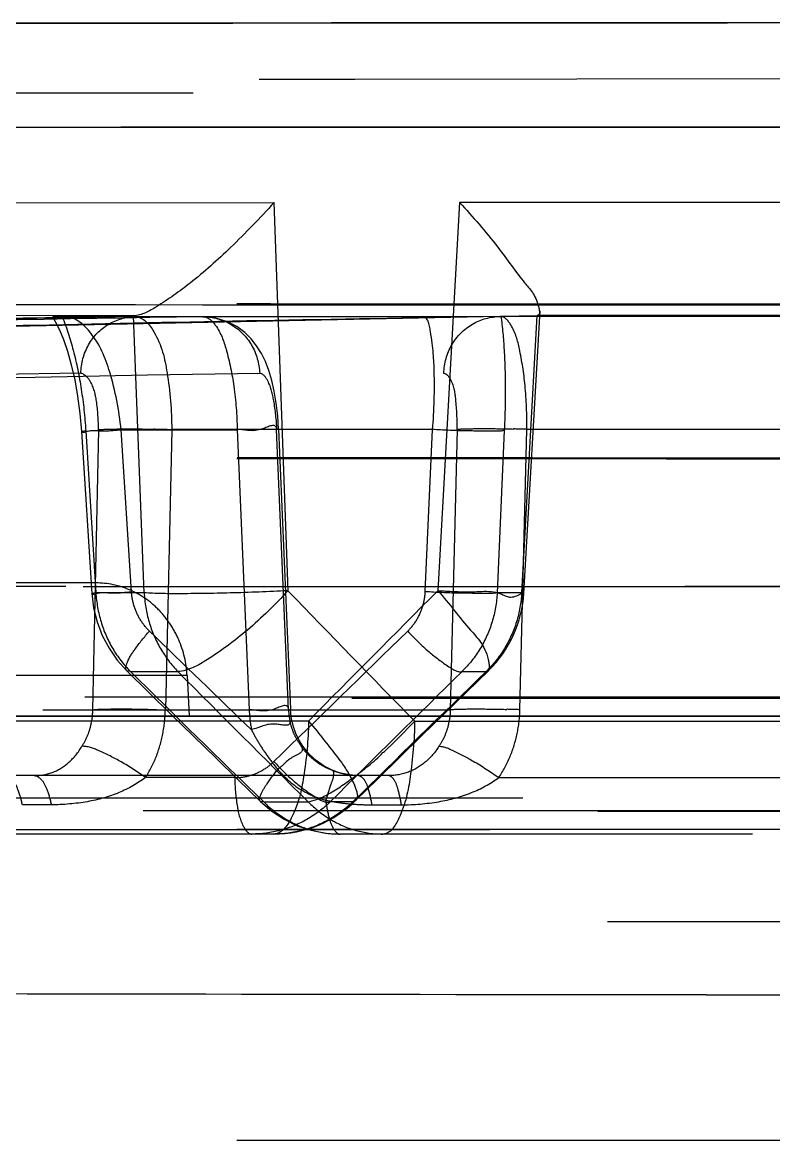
# Model space of a CAD drawing. Header units: millimetres. Extents: x 1236 to 1656, y -100 to 494.
# Drawn here: x 1491.949 to 1492.72, y 347.035 to 348.182 of the extents above; entities that cross this region are included whole.
import ezdxf

# ---------------------------------------------------------------- set-up
doc = ezdxf.new("R2010")
doc.units = ezdxf.units.MM
doc.header["$LTSCALE"] = 0.1
doc.linetypes.add('HIDDENX2', pattern=[19.05, 12.7, -6.35])
doc.layers.add('HIDDEN', color=8, linetype='HIDDENX2')

msp = doc.modelspace()

# ---------------------------------------------------------------- linework, layer by layer
at = {"layer": 'HIDDEN'}
for p, q in [((1497.8393, 348.1097), (1489.0391, 348.1097)), ((1497.13, 348.0764), (1489.5625, 348.0739)), ((1489.9322, 348.074), (1497.315, 348.0765)), ((1491.7791, 347.997), (1492.2074, 347.9974)), ((1492.2072, 347.9975), (1492.2215, 347.5993)), ((1492.3978, 347.9976), (1492.3755, 347.5993)), ((1492.9581, 347.9978), (1492.3978, 347.9976)), ((1492.0631, 347.8815), (1491.7289, 347.8812)), ((1491.9934, 347.8802), (1491.9804, 347.8806)), ((1491.9898, 347.8807), (1492.0631, 347.8815)), ((1492.1344, 347.8804), (1491.9934, 347.8802)), ((1492.1346, 347.8804), (1491.9935, 347.8802)), ((1492.0741, 347.5972), (1492.0632, 347.8813)), ((1492.065, 347.8803), (1492.3593, 347.8805)), ((1492.3594, 347.8805), (1492.0651, 347.8803)), ((1492.3593, 347.8805), (1492.4402, 347.8811)), ((1493.2813, 347.881), (1492.4396, 347.8806)), ((1492.4402, 347.8811), (1492.4775, 347.8818)), ((1492.4615, 347.5972), (1492.4775, 347.8816)), ((1492.4636, 347.5966), (1492.4803, 347.8865)), ((1492.4776, 347.8819), (1492.8309, 347.8821)), ((1492.0214, 347.4772), (1492.0275, 347.7645)), ((1492.0504, 347.7645), (1492.1696, 347.7645)), ((1492.061, 347.5983), (1492.0504, 347.7644)), ((1492.1023, 347.7645), (1492.0958, 347.4773)), ((1492.37, 347.7646), (1492.1023, 347.7646)), ((1492.1696, 347.7646), (1492.1818, 347.4772)), ((1492.2222, 347.4772), (1492.21, 347.7646)), ((1492.212, 347.765), (1492.2242, 347.4777)), ((1492.3625, 347.5983), (1492.37, 347.7647)), ((1492.3953, 347.7648), (1492.3882, 347.4772)), ((1492.4596, 347.4772), (1492.4668, 347.7648)), ((1492.4667, 347.7651), (1493.2854, 347.7651)), ((1492.0141, 347.7634), (1492.0098, 347.7628)), ((1492.0098, 347.7628), (1492.0202, 347.5966)), ((1492.0141, 347.7634), (1492.0245, 347.5972)), ((1492.4436, 347.7637), (1492.4363, 347.5972)), ((1492.0246, 347.6073), (1486.5897, 347.6073)), ((1486.9138, 347.6036), (1493.2813, 347.6039)), ((1492.0245, 347.5972), (1492.0202, 347.5966)), ((1492.0741, 347.5972), (1492.0245, 347.5972)), ((1492.4615, 347.5972), (1492.4363, 347.5972)), ((1492.1185, 347.5125), (1488.601, 347.5125)), ((1492.06, 347.5164), (1492.0562, 347.5172)), ((1492.06, 347.5164), (1492.1086, 347.5164)), ((1492.1205, 347.4708), (1492.1185, 347.5125)), ((1492.4002, 347.5164), (1492.4249, 347.5164)), ((1484.6672, 347.49), (1493.283, 347.4891)), ((1493.2832, 347.4901), (1486.886, 347.4902)), ((1474.8251, 347.4772), (1492.3882, 347.4772)), ((1492.0777, 347.4778), (1492.0958, 347.4773)), ((1512.2577, 347.4708), (1474.6207, 347.4708)), ((1476.6082, 347.4708), (1505.5604, 347.4708)), ((1492.2426, 347.4655), (1491.005, 347.4655)), ((1492.2427, 347.4655), (1492.2515, 347.4554)), ((1492.3517, 347.4655), (1493.7668, 347.4654)), ((1492.325, 347.4097), (1474.8136, 347.4097)), ((1492.167, 347.4076), (1492.0754, 347.4076)), ((1492.438, 347.4076), (1493.3182, 347.4076)), ((1491.1925, 347.3867), (1493.4393, 347.3867)), ((1491.9787, 347.3797), (1491.9491, 347.3797)), ((1492.1968, 347.3826), (1492.1933, 347.3831)), ((1492.1968, 347.3826), (1492.2425, 347.3827)), ((1492.2881, 347.3826), (1492.2648, 347.3826)), ((1492.291, 347.384), (1492.2881, 347.3826)), ((1492.3076, 347.3797), (1492.338, 347.3797)), ((1493.3431, 347.3734), (1485.445, 347.3734)), ((1486.8247, 347.3733), (1493.3433, 347.3732)), ((1493.4391, 347.3545), (1485.4437, 347.3545)), ((1485.4439, 347.3544), (1493.4387, 347.3544)), ((1492.207, 347.3497), (1489.1775, 347.3497)), ((1494.6033, 347.3497), (1492.2752, 347.3497)), ((1501.4394, 347.2597), (1485.4391, 347.2597)), ((1493.4392, 347.0352), (1486.556, 347.0363))]:
    msp.add_line(p, q, dxfattribs=at)
for points in [[(1492.8231, 348.1822), (1492.5619, 348.182), (1492.3045, 348.1818), (1492.0523, 348.1816), (1491.8058, 348.1813), (1491.5658, 348.181), (1491.3333, 348.1807), (1491.1095, 348.1803), (1490.8956, 348.1799), (1490.6926, 348.1795), (1490.5014, 348.1791), (1490.3224, 348.1787), (1490.1565, 348.1783), (1490.0044, 348.1779), (1489.8666, 348.1775), (1489.7436, 348.1772), (1489.5379, 348.1766)], [(1492.7887, 348.1821), (1492.5254, 348.182), (1492.2664, 348.1818), (1492.0127, 348.1815), (1491.7655, 348.1813), (1491.5259, 348.1809), (1491.2946, 348.1806), (1491.0725, 348.1802), (1490.8605, 348.1798), (1490.6598, 348.1794), (1490.4712, 348.179), (1490.2948, 348.1786), (1490.1311, 348.1782), (1489.9806, 348.1778), (1489.8444, 348.1775)], [(1492.0644, 347.8803), (1491.0781, 347.8644), (1490.0556, 347.8402), (1488.9969, 347.8075), (1487.902, 347.7657), (1486.771, 347.7148)], [(1492.4387, 347.8806), (1491.6677, 347.8647), (1490.8885, 347.8408), (1490.1012, 347.809), (1489.3057, 347.7691), (1488.502, 347.721), (1487.6902, 347.6647)], [(1491.9799, 347.8805), (1491.9832, 347.8749), (1491.987, 347.8671), (1491.9912, 347.8571), (1491.9953, 347.8451), (1491.9992, 347.8312), (1492.0028, 347.8158), (1492.0058, 347.799), (1492.0082, 347.7812), (1492.0098, 347.7628)], [(1492.212, 347.765), (1492.2111, 347.7787), (1492.2096, 347.7917), (1492.2075, 347.8039), (1492.2049, 347.815), (1492.2019, 347.8251), (1492.1984, 347.8343), (1492.1943, 347.8428), (1492.1895, 347.8505), (1492.1839, 347.8576), (1492.1772, 347.8643), (1492.1693, 347.8702), (1492.1595, 347.8753), (1492.1477, 347.879), (1492.1345, 347.8804)], [(1493.2813, 347.881), (1493.1399, 347.881), (1492.9986, 347.8809), (1492.8579, 347.8809), (1492.7177, 347.8808), (1492.5781, 347.8807), (1492.4397, 347.8806)], [(1492.0202, 347.5966), (1492.0221, 347.5818), (1492.0257, 347.5673), (1492.031, 347.5534), (1492.038, 347.5403), (1492.0464, 347.5282), (1492.0562, 347.5172)], [(1492.0562, 347.5172), (1492.079, 347.4948), (1492.1018, 347.4725), (1492.1246, 347.4501), (1492.1475, 347.4278), (1492.1704, 347.4054), (1492.1933, 347.3831)], [(1492.291, 347.384), (1492.3137, 347.4063), (1492.3364, 347.4285), (1492.3591, 347.4507), (1492.3819, 347.473), (1492.4047, 347.4953), (1492.4276, 347.5176)], [(1492.2256, 347.4662), (1492.2249, 347.47), (1492.2245, 347.4738), (1492.2242, 347.4777)], [(1492.2369, 347.4397), (1492.2329, 347.4462), (1492.2297, 347.4529), (1492.2273, 347.4596), (1492.2256, 347.4662)], [(1492.2678, 347.4149), (1492.2587, 347.4194), (1492.2504, 347.4251), (1492.2431, 347.432), (1492.2369, 347.4397)], [(1492.294, 347.4097), (1492.2875, 347.41), (1492.2809, 347.411), (1492.2743, 347.4126), (1492.2679, 347.4149)], [(1492.1933, 347.3831), (1492.2049, 347.3732), (1492.2176, 347.3649), (1492.2312, 347.3583), (1492.2455, 347.3536), (1492.2603, 347.3507), (1492.2752, 347.3497)]]:
    msp.add_lwpolyline(points, dxfattribs=at)
for centre, radius, start, end in [((1492.0561, 346.4514), 1.3138, 87.9842, 88.7912), ((1492.4178, 346.3465), 1.4192, 88.0237, 88.5697), ((1512.3039, 366.998), 27.9215, 224.00814, 224.39101), ((1531.7924, 308.3204), 55.6465, 135.10048, 135.29467), ((1492.6468, 352.8572), 5.2648, 267.0468, 267.3205), ((1492.3438, 347.6035), 0.12, 314.2682, 356.9184), ((1512.7209, 368.8124), 29.6281, 225.83833, 226.11975), ((1532.7413, 305.9756), 57.974, 134.171531, 134.361007), ((1512.7885, 368.5682), 29.544, 225.44323, 225.81434), ((1511.9307, 367.2204), 27.9493, 224.82882, 225.21665), ((1532.5104, 306.8061), 57.1503, 134.5745, 134.76533), ((1532.0188, 306.8978), 56.7235, 134.26804, 134.46136), ((1492.3192, 347.4829), 0.1375, 182.3411, 190.94), ((1492.296, 347.4809), 0.0739, 182.8578, 191.4922), ((1492.4112, 346.0739), 1.4042, 88.0251, 88.577), ((1492.207, 347.4697), 0.12, 270, 314.4617), ((1492.7593, 510.9409), 163.7562, 269.962006, 270.111889)]:
    msp.add_arc(centre, radius, start, end, dxfattribs=at)
for points, knots in [([(1489.4649, 348.1763), (1489.4487, 348.1763), (1489.4226, 348.1762), (1489.3875, 348.1761), (1489.3588, 348.176), (1489.3478, 348.176), (1489.3322, 348.1759), (1489.3434, 348.176), (1489.3542, 348.176), (1489.3939, 348.1761), (1489.4627, 348.1763), (1489.5771, 348.1767), (1489.7275, 348.1771), (1489.9988, 348.1779), (1490.4162, 348.179), (1490.8821, 348.1799), (1491.3076, 348.1807), (1491.6595, 348.1812), (1492.0287, 348.1816), (1492.5456, 348.1821), (1493.2061, 348.1824), (1493.8708, 348.1823), (1494.3989, 348.182), (1494.784, 348.1817), (1495.1559, 348.1813), (1495.616, 348.1806), (1496.134, 348.1797), (1496.6395, 348.1785), (1496.928, 348.1778), (1497.0347, 348.1775)], [0, 0, 0, 0, 0.005823, 0.010402, 0.013726, 0.015796, 0.016608, 0.017066, 0.018803, 0.021787, 0.031398, 0.045882, 0.065227, 0.089191, 0.149773, 0.225198, 0.267685, 0.312785, 0.360042, 0.409119, 0.51084, 0.613132, 0.663784, 0.713197, 0.76066, 0.806283, 0.889497, 0.959103, 1, 1, 1, 1]), ([(1489.8441, 348.1775), (1490.0053, 348.1779), (1490.3724, 348.1788), (1490.9808, 348.1801), (1491.6925, 348.1812), (1492.4783, 348.182), (1493.3041, 348.1823), (1494.1368, 348.1822), (1494.9392, 348.1815), (1495.6761, 348.1805), (1496.3234, 348.1792), (1496.8349, 348.178), (1497.2355, 348.1769), (1497.4126, 348.1763), (1497.5901, 348.1758), (1497.4541, 348.1762), (1497.412, 348.1764)], [0, 0, 0, 0, 0.061828, 0.140832, 0.233385, 0.334836, 0.44226, 0.550165, 0.654318, 0.74989, 0.833348, 0.901165, 0.950069, 0.977961, 0.983845, 1, 1, 1, 1]), ([(1475.0491, 347.8948), (1478.1135, 347.9716), (1484.2434, 348.0868), (1493.4397, 348.1443), (1502.6359, 348.0868), (1508.7658, 347.9716), (1511.8302, 347.8948)], [0, 0, 0, 0, 0.25, 0.5, 0.75, 1, 1, 1, 1]), ([(1492.2072, 347.9975), (1492.1929, 347.9816), (1492.1654, 347.953), (1492.1251, 347.9167), (1492.0922, 347.8935), (1492.0716, 347.8816), (1492.0632, 347.8813)], [0, 0, 0, 0, 0.342194, 0.638032, 0.864299, 1, 1, 1, 1]), ([(1492.3978, 347.9976), (1492.4113, 347.9826), (1492.4345, 347.9571), (1492.4612, 347.9175), (1492.4772, 347.9016), (1492.4807, 347.8818), (1492.4775, 347.8816)], [0, 0, 0, 0, 0.420108, 0.738598, 0.934395, 1, 1, 1, 1]), ([(1474.4411, 347.896), (1474.4416, 347.896), (1474.4435, 347.896), (1474.448, 347.896), (1474.4554, 347.896), (1474.4712, 347.8959), (1474.4983, 347.8959), (1474.5615, 347.8958), (1474.6699, 347.8955), (1474.7978, 347.8953), (1474.9236, 347.8951), (1475.0367, 347.8949), (1475.1686, 347.8946), (1475.331, 347.8944), (1475.541, 347.8941), (1475.7546, 347.8939), (1475.9644, 347.8938), (1476.157, 347.8936), (1476.3767, 347.8935), (1476.7301, 347.8934), (1477.2521, 347.8933), (1477.9697, 347.8932), (1478.8021, 347.8932), (1479.7351, 347.8933), (1480.7491, 347.8935), (1482.207, 347.8937), (1483.713, 347.8939), (1485.2543, 347.8942), (1486.4367, 347.8943), (1487.6284, 347.8944), (1488.8273, 347.8943), (1490.0325, 347.8939), (1491.2041, 347.8933), (1492.3402, 347.8926), (1493.0727, 347.8923), (1493.4391, 347.8922)], [0, 0, 0, 0, 0.000078, 0.000312, 0.000702, 0.001247, 0.002806, 0.004989, 0.011227, 0.019924, 0.025187, 0.031083, 0.037783, 0.046023, 0.056721, 0.070956, 0.07975, 0.089844, 0.10137, 0.114443, 0.145647, 0.183798, 0.227763, 0.277088, 0.331133, 0.387887, 0.507311, 0.568943, 0.631279, 0.694023, 0.75713, 0.820596, 0.884336, 0.942135, 1, 1, 1, 1]), ([(1493.4393, 347.893), (1493.3196, 347.893), (1493.0806, 347.893), (1492.7213, 347.8932), (1492.3615, 347.8934), (1492.0039, 347.8935), (1491.6516, 347.8937), (1491.3032, 347.8938), (1490.9503, 347.894), (1490.5816, 347.8941), (1490.1856, 347.8942), (1489.7506, 347.8943), (1489.2661, 347.8943), (1488.7222, 347.8944), (1488.1101, 347.8944), (1487.4221, 347.8943), (1486.6521, 347.8943), (1485.7913, 347.8942), (1484.8302, 347.8941), (1483.7798, 347.8939), (1482.7032, 347.8938), (1481.6826, 347.8936), (1480.7761, 347.8934), (1479.9844, 347.8933), (1479.2844, 347.8932), (1478.6568, 347.8932), (1478.092, 347.8932), (1477.5846, 347.8933), (1477.1285, 347.8933), (1476.7163, 347.8934), (1476.3421, 347.8936), (1476.0051, 347.8937), (1475.7084, 347.8939), (1475.4541, 347.8942), (1475.2394, 347.8945), (1475.1087, 347.8947), (1475.0491, 347.8948)], [0, 0, 0, 0, 0.019536, 0.038982, 0.058621, 0.078223, 0.09732, 0.11608, 0.135062, 0.154893, 0.176221, 0.199673, 0.22584, 0.25526, 0.288397, 0.325695, 0.367502, 0.413999, 0.466116, 0.524291, 0.585359, 0.641741, 0.690769, 0.733236, 0.770895, 0.804967, 0.835605, 0.86304, 0.887734, 0.910011, 0.930285, 0.948779, 0.964986, 0.978676, 0.99027, 1, 1, 1, 1]), ([(1484.7049, 347.6028), (1484.6835, 347.6039), (1484.6085, 347.6072), (1484.7333, 347.6236), (1484.8402, 347.6247), (1485.0608, 347.6371), (1485.3173, 347.6459), (1485.6207, 347.657), (1485.9487, 347.6686), (1486.2417, 347.6812), (1486.5008, 347.6979), (1486.8002, 347.7163), (1487.1745, 347.7311), (1487.6083, 347.7523), (1488.0699, 347.7712), (1488.6008, 347.7924), (1489.1927, 347.8135), (1489.8514, 347.8344), (1490.533, 347.8528), (1491.2822, 347.8689), (1491.7908, 347.8769), (1492.065, 347.8803)], [0, 0, 0, 0, 0.008593, 0.014647, 0.032289, 0.064409, 0.095959, 0.137351, 0.18512, 0.227608, 0.254696, 0.289056, 0.347648, 0.404633, 0.462936, 0.532578, 0.617305, 0.700008, 0.796403, 0.890225, 1, 1, 1, 1]), ([(1492.065, 347.8803), (1491.819, 347.8772), (1491.3728, 347.8704), (1490.724, 347.8573), (1490.1458, 347.843), (1489.6232, 347.828), (1489.1818, 347.8138), (1488.8127, 347.8011), (1488.4839, 347.7889), (1488.1627, 347.776), (1487.849, 347.7636), (1487.5593, 347.7514), (1487.3115, 347.7384), (1487.0929, 347.7274), (1486.8995, 347.7205), (1486.7129, 347.7138), (1486.5329, 347.6946), (1486.3538, 347.6627), (1486.186, 347.652), (1486.027, 347.6457), (1485.8676, 347.6576), (1485.7107, 347.6679), (1485.5763, 347.6303), (1485.4685, 347.6142), (1485.3834, 347.6045), (1485.3117, 347.5978), (1485.2503, 347.5926), (1485.1971, 347.5885), (1485.1507, 347.5852), (1485.1099, 347.5824), (1485.0737, 347.58), (1485.0414, 347.578), (1485.0121, 347.5762), (1484.9851, 347.5746), (1484.9597, 347.5732), (1484.9351, 347.5719), (1484.9105, 347.5707), (1484.8801, 347.5693), (1484.8425, 347.5681), (1484.7994, 347.5668), (1484.755, 347.5688), (1484.7202, 347.5659), (1484.6872, 347.5854), (1484.6997, 347.6031), (1484.7049, 347.6028)], [0, 0, 0, 0, 0.099653, 0.180729, 0.262813, 0.333913, 0.39248, 0.441705, 0.483488, 0.525752, 0.571889, 0.610623, 0.6432, 0.672414, 0.699243, 0.721578, 0.748058, 0.772485, 0.795168, 0.8161, 0.836806, 0.860032, 0.879077, 0.892856, 0.904164, 0.913766, 0.922011, 0.929145, 0.935372, 0.940842, 0.945707, 0.950049, 0.953975, 0.957602, 0.961, 0.964262, 0.967576, 0.971002, 0.976556, 0.982796, 0.988557, 0.994241, 0.997885, 1, 1, 1, 1]), ([(1492.1344, 347.8804), (1491.9894, 347.8781), (1491.7113, 347.8728), (1491.3117, 347.8633), (1490.9459, 347.8527), (1490.6112, 347.8415), (1490.305, 347.8301), (1490.024, 347.8185), (1489.7669, 347.8073), (1489.5322, 347.7962), (1489.3176, 347.7852), (1489.1215, 347.7752), (1488.9432, 347.7656), (1488.7816, 347.7559), (1488.6333, 347.747), (1488.497, 347.7395), (1488.3731, 347.7318), (1488.2591, 347.7244), (1488.1545, 347.7183), (1488.0639, 347.7114), (1487.9831, 347.7069), (1487.9072, 347.6876), (1487.8255, 347.6792), (1487.7458, 347.6743), (1487.6734, 347.6693), (1487.6083, 347.6653), (1487.5485, 347.6611), (1487.4875, 347.6598), (1487.4189, 347.6684), (1487.3451, 347.661), (1487.2749, 347.6457), (1487.209, 347.641), (1487.1465, 347.6358), (1487.0871, 347.6308), (1487.0336, 347.6266), (1486.9863, 347.6229), (1486.944, 347.6196), (1486.906, 347.6166), (1486.8717, 347.6139), (1486.8405, 347.6114), (1486.8122, 347.6092), (1486.7865, 347.6071), (1486.763, 347.6053), (1486.7416, 347.6036), (1486.722, 347.602), (1486.7042, 347.6006), (1486.6879, 347.5994), (1486.673, 347.5982), (1486.6593, 347.5972), (1486.6468, 347.5962), (1486.6354, 347.5954), (1486.625, 347.5947), (1486.6155, 347.5941), (1486.6069, 347.5936), (1486.5993, 347.5933), (1486.5927, 347.5934), (1486.588, 347.5936), (1486.5838, 347.5961), (1486.5872, 347.6008), (1486.5935, 347.6027), (1486.5993, 347.6035), (1486.6026, 347.6035)], [0, 0, 0, 0, 0.077971, 0.149487, 0.214858, 0.274693, 0.329463, 0.379574, 0.425841, 0.467788, 0.505904, 0.541311, 0.573334, 0.601873, 0.62837, 0.65318, 0.675253, 0.695092, 0.714573, 0.731564, 0.743953, 0.75799, 0.773498, 0.787992, 0.80091, 0.812517, 0.823042, 0.833139, 0.845249, 0.860101, 0.872666, 0.883882, 0.895546, 0.906404, 0.915922, 0.924359, 0.931912, 0.938711, 0.944856, 0.950431, 0.955502, 0.960119, 0.964326, 0.968163, 0.971665, 0.974862, 0.977784, 0.980457, 0.9829, 0.985137, 0.987183, 0.989049, 0.990752, 0.992301, 0.993683, 0.994878, 0.995787, 0.996338, 0.996946, 0.998205, 1, 1, 1, 1]), ([(1492.4396, 347.8806), (1492.2852, 347.8782), (1491.9894, 347.8726), (1491.5644, 347.8621), (1491.1755, 347.8503), (1490.8201, 347.8379), (1490.4949, 347.825), (1490.1975, 347.8122), (1489.9259, 347.7996), (1489.6775, 347.7871), (1489.4501, 347.7753), (1489.2434, 347.764), (1489.0577, 347.7533), (1488.8901, 347.7429), (1488.7354, 347.7332), (1488.5938, 347.7249), (1488.4708, 347.7172), (1488.367, 347.7092), (1488.2758, 347.7022), (1488.1903, 347.6963), (1488.1101, 347.6908), (1488.0366, 347.6857), (1487.9697, 347.681), (1487.9085, 347.6767), (1487.851, 347.6726), (1487.7936, 347.6688), (1487.7337, 347.6657), (1487.6747, 347.6633), (1487.6229, 347.661), (1487.5787, 347.6579), (1487.5374, 347.6551), (1487.4935, 347.6519), (1487.4456, 347.6483), (1487.3938, 347.6445), (1487.3404, 347.6404), (1487.2896, 347.6365), (1487.2439, 347.633), (1487.2036, 347.6299), (1487.1675, 347.6271), (1487.1351, 347.6245), (1487.1058, 347.6222), (1487.0792, 347.6201), (1487.0551, 347.6182), (1487.0331, 347.6164), (1487.0131, 347.6148), (1486.9948, 347.6133), (1486.9782, 347.612), (1486.963, 347.6108), (1486.9492, 347.6096), (1486.9366, 347.6086), (1486.9251, 347.6076), (1486.9146, 347.607), (1486.9062, 347.6054), (1486.9005, 347.6065), (1486.8968, 347.6034), (1486.9077, 347.6046), (1486.9104, 347.6037), (1486.9138, 347.6036)], [0, 0, 0, 0, 0.083216, 0.159495, 0.229216, 0.29294, 0.351195, 0.40467, 0.453422, 0.497788, 0.538757, 0.576165, 0.609399, 0.639009, 0.666677, 0.692995, 0.715454, 0.733113, 0.749119, 0.764801, 0.779275, 0.792469, 0.804501, 0.81546, 0.825556, 0.835534, 0.846477, 0.857898, 0.867365, 0.874439, 0.8818, 0.889683, 0.89817, 0.90767, 0.917697, 0.927027, 0.935146, 0.94238, 0.948844, 0.954663, 0.959922, 0.964692, 0.969029, 0.972977, 0.976574, 0.979851, 0.98284, 0.985571, 0.988059, 0.99032, 0.992393, 0.99429, 0.995942, 0.997036, 0.997213, 0.998187, 1, 1, 1, 1]), ([(1491.9898, 347.8807), (1491.9944, 347.8694), (1492.0023, 347.8448), (1492.0102, 347.8054), (1492.0132, 347.7777), (1492.0141, 347.7634)], [0, 0, 0, 0, 0.304952, 0.643418, 1, 1, 1, 1]), ([(1492.0504, 347.7645), (1492.0484, 347.7845), (1492.0416, 347.8198), (1492.0251, 347.8612), (1492.0031, 347.8803), (1491.9934, 347.8802)], [0, 0, 0, 0, 0.443739, 0.785142, 1, 1, 1, 1]), ([(1492.0091, 347.8223), (1492.0092, 347.8324), (1492.0146, 347.8526), (1492.0358, 347.8747), (1492.0554, 347.8803), (1492.065, 347.8803)], [0, 0, 0, 0, 0.34533, 0.674497, 1, 1, 1, 1]), ([(1492.065, 347.8803), (1492.0731, 347.8804), (1492.0907, 347.8587), (1492.0991, 347.819), (1492.1024, 347.7841), (1492.1023, 347.7646)], [0, 0, 0, 0, 0.191494, 0.539441, 1, 1, 1, 1]), ([(1492.1344, 347.8804), (1492.1395, 347.8805), (1492.1514, 347.8685), (1492.1597, 347.8435), (1492.1673, 347.807), (1492.1692, 347.7794), (1492.1696, 347.7645)], [0, 0, 0, 0, 0.121885, 0.339839, 0.645288, 1, 1, 1, 1]), ([(1492.1344, 347.8804), (1492.1444, 347.8804), (1492.1646, 347.8748), (1492.1864, 347.8526), (1492.1922, 347.8324), (1492.1926, 347.8223)], [0, 0, 0, 0, 0.331877, 0.662335, 1, 1, 1, 1]), ([(1492.37, 347.7646), (1492.3717, 347.7842), (1492.3725, 347.8204), (1492.3703, 347.8529), (1492.3652, 347.8807), (1492.3593, 347.8805)], [0, 0, 0, 0, 0.499778, 0.85224, 1, 1, 1, 1]), ([(1492.3816, 347.8223), (1492.3818, 347.8324), (1492.3875, 347.8528), (1492.4094, 347.8751), (1492.4297, 347.8806), (1492.4396, 347.8806)], [0, 0, 0, 0, 0.33721, 0.671189, 1, 1, 1, 1]), ([(1492.4667, 347.7651), (1492.4669, 347.78), (1492.466, 347.8075), (1492.4603, 347.8441), (1492.4543, 347.8681), (1492.4441, 347.8807), (1492.4396, 347.8806)], [0, 0, 0, 0, 0.364833, 0.674671, 0.888969, 1, 1, 1, 1]), ([(1492.4402, 347.8811), (1492.4417, 347.8695), (1492.4439, 347.8446), (1492.4449, 347.8054), (1492.4443, 347.7779), (1492.4436, 347.7637)], [0, 0, 0, 0, 0.297746, 0.637109, 1, 1, 1, 1]), ([(1492.0087, 347.8224), (1491.1911, 347.8108), (1489.5553, 347.7749), (1487.1014, 347.6823), (1485.4658, 347.5948), (1484.648, 347.5447)], [0, 0, 0, 0, 0.332999, 0.666308, 1, 1, 1, 1]), ([(1492.193, 347.8223), (1491.5776, 347.812), (1490.3471, 347.7777), (1488.5027, 347.6853), (1487.2746, 347.5965), (1486.6609, 347.5453)], [0, 0, 0, 0, 0.333263, 0.666545, 1, 1, 1, 1]), ([(1486.8558, 347.5452), (1487.4696, 347.5966), (1488.6972, 347.6856), (1490.5394, 347.778), (1491.7675, 347.8122), (1492.3812, 347.8224)], [0, 0, 0, 0, 0.333958, 0.66724, 1, 1, 1, 1]), ([(1492.0271, 347.7645), (1492.0272, 347.7743), (1492.026, 347.7913), (1492.0217, 347.812), (1492.0129, 347.8216), (1492.0087, 347.8224)], [0, 0, 0, 0, 0.462433, 0.798412, 1, 1, 1, 1]), ([(1492.2104, 347.7646), (1492.2098, 347.7745), (1492.2079, 347.7917), (1492.2037, 347.8112), (1492.1966, 347.8217), (1492.193, 347.8223)], [0, 0, 0, 0, 0.479161, 0.820514, 1, 1, 1, 1]), ([(1492.3812, 347.8224), (1492.3846, 347.8222), (1492.3917, 347.8118), (1492.3941, 347.7924), (1492.395, 347.775), (1492.395, 347.7648)], [0, 0, 0, 0, 0.165375, 0.502865, 1, 1, 1, 1]), ([(1492.0098, 347.7628), (1492.0099, 347.7611), (1492.0201, 347.7649), (1492.0302, 347.7622), (1492.0434, 347.764), (1492.0504, 347.7644)], [0, 0, 0, 0, 0.125086, 0.478285, 1, 1, 1, 1]), ([(1492.0275, 347.7645), (1492.0317, 347.7649), (1492.0426, 347.7652), (1492.0614, 347.7654), (1492.0759, 347.7652), (1492.0838, 347.765)], [0, 0, 0, 0, 0.228589, 0.575992, 1, 1, 1, 1]), ([(1492.21, 347.7646), (1492.2102, 347.7646), (1492.2093, 347.7721), (1492.1885, 347.7596), (1492.1782, 347.7649), (1492.1696, 347.7646)], [0, 0, 0, 0, 0.017802, 0.373486, 1, 1, 1, 1]), ([(1492.4436, 347.7637), (1492.4389, 347.7627), (1492.4249, 347.7631), (1492.4005, 347.7631), (1492.3807, 347.7641), (1492.37, 347.7647)], [0, 0, 0, 0, 0.195529, 0.563881, 1, 1, 1, 1]), ([(1492.3953, 347.7648), (1492.3993, 347.7653), (1492.4102, 347.7656), (1492.4295, 347.7657), (1492.4448, 347.7654), (1492.4533, 347.7652)], [0, 0, 0, 0, 0.207392, 0.562774, 1, 1, 1, 1]), ([(1493.4395, 347.7351), (1493.0705, 347.7352), (1492.3324, 347.7355), (1491.1877, 347.7362), (1490.0071, 347.7365), (1488.7925, 347.7365), (1487.5834, 347.7365), (1486.3805, 347.7363), (1485.1863, 347.7362), (1483.6299, 347.7359), (1482.1074, 347.7357), (1480.6304, 347.7355), (1479.5979, 347.7353), (1478.6459, 347.7352), (1477.9139, 347.7352), (1477.3827, 347.7352), (1476.9341, 347.7353), (1476.4556, 347.7354), (1475.9739, 347.7356), (1475.6025, 347.7359), (1475.3208, 347.7361), (1475.1078, 347.7364), (1474.9437, 347.7367), (1474.8107, 347.7369), (1474.697, 347.7372), (1474.5965, 347.7374), (1474.5079, 347.7376), (1474.4314, 347.7377), (1474.367, 347.7378), (1474.3215, 347.7379), (1474.2915, 347.738), (1474.2739, 347.738), (1474.2591, 347.7381), (1474.247, 347.7381), (1474.2385, 347.7381), (1474.233, 347.7381), (1474.2298, 347.7381), (1474.2273, 347.7381), (1474.2253, 347.7381), (1474.224, 347.7381), (1474.2232, 347.7381), (1474.223, 347.7381)], [0, 0, 0, 0, 0.057607, 0.115228, 0.178703, 0.241924, 0.304839, 0.367458, 0.429728, 0.491263, 0.61044, 0.667409, 0.721845, 0.771629, 0.816039, 0.836117, 0.854566, 0.886075, 0.910809, 0.929771, 0.94406, 0.954784, 0.963015, 0.969685, 0.975546, 0.98077, 0.985379, 0.989366, 0.992719, 0.995425, 0.996484, 0.997396, 0.998166, 0.998796, 0.999291, 0.999489, 0.999655, 0.999788, 0.99989, 0.99996, 1, 1, 1, 1]), ([(1493.4392, 347.7342), (1493.0706, 347.7342), (1492.3334, 347.7345), (1491.1902, 347.7353), (1490.0113, 347.7359), (1488.799, 347.7362), (1487.5927, 347.7363), (1486.6318, 347.7363), (1485.9143, 347.7362), (1485.5969, 347.7362), (1485.4384, 347.7361)], [0, 0, 0, 0, 0.13821, 0.276424, 0.428685, 0.58024, 0.730988, 0.88098, 0.940568, 1, 1, 1, 1]), ([(1493.2813, 347.6033), (1492.9242, 347.6033), (1492.2105, 347.6034), (1490.7679, 347.6037), (1488.9594, 347.6041), (1486.8143, 347.6037), (1485.3981, 347.6031), (1484.7049, 347.6028)], [0, 0, 0, 0, 0.124907, 0.249663, 0.504611, 0.757527, 1, 1, 1, 1]), ([(1492.1181, 347.5125), (1492.1175, 347.525), (1492.113, 347.5438), (1492.101, 347.5658), (1492.0893, 347.5802), (1492.0753, 347.592), (1492.0543, 347.6035), (1492.0364, 347.6073), (1492.0246, 347.6073)], [0, 0, 0, 0, 0.25702, 0.385074, 0.51126, 0.635746, 0.758957, 1, 1, 1, 1]), ([(1492.0202, 347.5966), (1492.0203, 347.5949), (1492.0303, 347.5986), (1492.0405, 347.596), (1492.0537, 347.5977), (1492.061, 347.5983)], [0, 0, 0, 0, 0.121678, 0.465249, 1, 1, 1, 1]), ([(1492.0245, 347.5972), (1492.0251, 347.5871), (1492.0286, 347.5671), (1492.0407, 347.5394), (1492.053, 347.5235), (1492.06, 347.5164)], [0, 0, 0, 0, 0.336572, 0.669604, 1, 1, 1, 1]), ([(1492.0795, 347.5579), (1492.0759, 347.5614), (1492.0695, 347.5694), (1492.0632, 347.5832), (1492.0613, 347.5933), (1492.061, 347.5983)], [0, 0, 0, 0, 0.333186, 0.667835, 1, 1, 1, 1]), ([(1492.2215, 347.5993), (1492.2018, 347.5983), (1492.1641, 347.5968), (1492.115, 347.5961), (1492.0856, 347.5963), (1492.0741, 347.5972)], [0, 0, 0, 0, 0.401655, 0.76586, 1, 1, 1, 1]), ([(1492.0741, 347.5972), (1492.0746, 347.5872), (1492.0779, 347.5672), (1492.0897, 347.5395), (1492.1018, 347.5235), (1492.1086, 347.5164)], [0, 0, 0, 0, 0.337455, 0.671453, 1, 1, 1, 1]), ([(1492.2216, 347.5993), (1492.2085, 347.5851), (1492.1824, 347.5595), (1492.1451, 347.5316), (1492.1196, 347.5171), (1492.1086, 347.5164)], [0, 0, 0, 0, 0.408984, 0.767895, 1, 1, 1, 1]), ([(1492.3445, 347.5579), (1492.3481, 347.5614), (1492.3544, 347.5694), (1492.3606, 347.5832), (1492.3623, 347.5933), (1492.3625, 347.5983)], [0, 0, 0, 0, 0.333471, 0.667779, 1, 1, 1, 1]), ([(1492.4363, 347.5972), (1492.4317, 347.5963), (1492.4182, 347.5966), (1492.3937, 347.5967), (1492.3738, 347.5975), (1492.3625, 347.5983)], [0, 0, 0, 0, 0.188808, 0.542789, 1, 1, 1, 1]), ([(1492.3755, 347.5993), (1492.3872, 347.5864), (1492.4052, 347.5608), (1492.4261, 347.5417), (1492.4291, 347.5169), (1492.4249, 347.5164)], [0, 0, 0, 0, 0.522333, 0.874853, 1, 1, 1, 1]), ([(1492.4363, 347.5972), (1492.4358, 347.5871), (1492.4323, 347.5671), (1492.42, 347.5393), (1492.4074, 347.5234), (1492.4002, 347.5164)], [0, 0, 0, 0, 0.335071, 0.667685, 1, 1, 1, 1]), ([(1492.4007, 347.5981), (1492.4134, 347.5975), (1492.4367, 347.6025), (1492.4498, 347.5893), (1492.4619, 347.5971), (1492.4615, 347.5972)], [0, 0, 0, 0, 0.625394, 0.977525, 1, 1, 1, 1]), ([(1492.4615, 347.5972), (1492.4609, 347.5871), (1492.4574, 347.567), (1492.4448, 347.5393), (1492.4321, 347.5234), (1492.4249, 347.5164)], [0, 0, 0, 0, 0.33438, 0.667875, 1, 1, 1, 1]), ([(1492.0562, 347.5172), (1492.0544, 347.519), (1492.0574, 347.5288), (1492.0655, 347.5409), (1492.0742, 347.5519), (1492.0795, 347.5579)], [0, 0, 0, 0, 0.158523, 0.501327, 1, 1, 1, 1]), ([(1492.3445, 347.5579), (1492.3514, 347.5504), (1492.365, 347.537), (1492.3829, 347.5237), (1492.3956, 347.5155), (1492.4002, 347.5164)], [0, 0, 0, 0, 0.433544, 0.797832, 1, 1, 1, 1]), ([(1492.0102, 347.4397), (1492.0126, 347.4434), (1492.0167, 347.4512), (1492.0204, 347.464), (1492.0213, 347.4728), (1492.0214, 347.4772)], [0, 0, 0, 0, 0.33131, 0.663769, 1, 1, 1, 1]), ([(1492.0214, 347.4772), (1492.0256, 347.4777), (1492.0365, 347.478), (1492.0553, 347.4781), (1492.0698, 347.4779), (1492.0777, 347.4778)], [0, 0, 0, 0, 0.226334, 0.578762, 1, 1, 1, 1]), ([(1492.0754, 347.4076), (1492.0797, 347.4144), (1492.0871, 347.4288), (1492.0939, 347.4525), (1492.0956, 347.4689), (1492.0958, 347.4773)], [0, 0, 0, 0, 0.327542, 0.659917, 1, 1, 1, 1]), ([(1492.2222, 347.4772), (1492.2224, 347.4773), (1492.2216, 347.4848), (1492.2006, 347.4724), (1492.1904, 347.477), (1492.1818, 347.4772)], [0, 0, 0, 0, 0.017839, 0.374389, 1, 1, 1, 1]), ([(1492.3882, 347.4772), (1492.3881, 347.4728), (1492.3871, 347.4639), (1492.3832, 347.4512), (1492.379, 347.4434), (1492.3766, 347.4397)], [0, 0, 0, 0, 0.334839, 0.668141, 1, 1, 1, 1]), ([(1492.3882, 347.4772), (1492.3922, 347.4778), (1492.403, 347.478), (1492.4223, 347.4781), (1492.4376, 347.4778), (1492.4461, 347.4776)], [0, 0, 0, 0, 0.20989, 0.559484, 1, 1, 1, 1]), ([(1492.438, 347.4076), (1492.4425, 347.4144), (1492.4502, 347.4289), (1492.4576, 347.4526), (1492.4594, 347.469), (1492.4596, 347.4772)], [0, 0, 0, 0, 0.33151, 0.664993, 1, 1, 1, 1]), ([(1492.2236, 347.4662), (1492.2238, 347.4662), (1492.2248, 347.4591), (1492.2013, 347.4662), (1492.1928, 347.4585), (1492.1841, 347.4568)], [0, 0, 0, 0, 0.016929, 0.355175, 1, 1, 1, 1]), ([(1492.2427, 347.4655), (1492.2425, 347.4464), (1492.2391, 347.4117), (1492.2311, 347.3731), (1492.215, 347.3497), (1492.207, 347.3497)], [0, 0, 0, 0, 0.455603, 0.808149, 1, 1, 1, 1]), ([(1492.235, 347.4399), (1492.2332, 347.4426), (1492.2298, 347.4481), (1492.2259, 347.4569), (1492.2242, 347.4631), (1492.2235, 347.4662)], [0, 0, 0, 0, 0.336067, 0.670309, 1, 1, 1, 1]), ([(1492.3516, 347.4656), (1492.3514, 347.4465), (1492.3483, 347.4117), (1492.3412, 347.3741), (1492.3268, 347.3497), (1492.3191, 347.3497)], [0, 0, 0, 0, 0.460656, 0.815186, 1, 1, 1, 1]), ([(1492.3191, 347.4332), (1492.3229, 347.4366), (1492.3303, 347.4436), (1492.3411, 347.4544), (1492.3482, 347.4618), (1492.3516, 347.4656)], [0, 0, 0, 0, 0.331986, 0.666398, 1, 1, 1, 1]), ([(1492.1841, 347.4568), (1492.1865, 347.4521), (1492.1916, 347.4427), (1492.2008, 347.4291), (1492.2076, 347.4203), (1492.2112, 347.416)], [0, 0, 0, 0, 0.320782, 0.654501, 1, 1, 1, 1]), ([(1492.2515, 347.4554), (1492.2599, 347.4444), (1492.2754, 347.4258), (1492.2888, 347.4045), (1492.2943, 347.3872), (1492.291, 347.384)], [0, 0, 0, 0, 0.494547, 0.834959, 1, 1, 1, 1]), ([(1491.9613, 347.4097), (1491.9679, 347.4097), (1491.9811, 347.4119), (1491.9981, 347.4231), (1492.0066, 347.4337), (1492.0102, 347.4397)], [0, 0, 0, 0, 0.330984, 0.646945, 1, 1, 1, 1]), ([(1492.0754, 347.4076), (1492.0674, 347.4134), (1492.0517, 347.4236), (1492.0301, 347.4344), (1492.0161, 347.4399), (1492.0102, 347.4397)], [0, 0, 0, 0, 0.40589, 0.760893, 1, 1, 1, 1]), ([(1492.2351, 347.4399), (1492.2359, 347.4401), (1492.2378, 347.4331), (1492.2231, 347.429), (1492.217, 347.4204), (1492.2112, 347.416)], [0, 0, 0, 0, 0.069881, 0.393754, 1, 1, 1, 1]), ([(1492.2673, 347.4148), (1492.2629, 347.4165), (1492.2546, 347.4207), (1492.2437, 347.4292), (1492.2376, 347.4362), (1492.235, 347.4399)], [0, 0, 0, 0, 0.33687, 0.67093, 1, 1, 1, 1]), ([(1492.2425, 347.3827), (1492.2491, 347.3841), (1492.2656, 347.391), (1492.2907, 347.4089), (1492.3098, 347.4237), (1492.3191, 347.4332)], [0, 0, 0, 0, 0.220646, 0.567633, 1, 1, 1, 1]), ([(1492.3766, 347.4397), (1492.3727, 347.4336), (1492.3635, 347.423), (1492.3455, 347.4119), (1492.3319, 347.4097), (1492.325, 347.4097)], [0, 0, 0, 0, 0.348701, 0.667643, 1, 1, 1, 1]), ([(1492.3766, 347.4397), (1492.3812, 347.4399), (1492.3935, 347.4343), (1492.4138, 347.4239), (1492.4295, 347.4136), (1492.438, 347.4076)], [0, 0, 0, 0, 0.201279, 0.550668, 1, 1, 1, 1]), ([(1492.167, 347.4076), (1492.172, 347.4076), (1492.1819, 347.4089), (1492.1957, 347.4146), (1492.2037, 347.4206), (1492.2072, 347.4241)], [0, 0, 0, 0, 0.333784, 0.667374, 1, 1, 1, 1]), ([(1492.2072, 347.4241), (1492.2142, 347.4164), (1492.2281, 347.4028), (1492.2465, 347.3893), (1492.26, 347.3814), (1492.2648, 347.3826)], [0, 0, 0, 0, 0.429281, 0.793666, 1, 1, 1, 1]), ([(1491.9491, 347.3797), (1491.948, 347.3851), (1491.9454, 347.3943), (1491.9401, 347.4054), (1491.9338, 347.4097), (1491.9311, 347.4097)], [0, 0, 0, 0, 0.449397, 0.78033, 1, 1, 1, 1]), ([(1491.9611, 347.4097), (1491.9637, 347.4097), (1491.9698, 347.4055), (1491.975, 347.3945), (1491.9776, 347.3852), (1491.9787, 347.3797)], [0, 0, 0, 0, 0.212461, 0.540918, 1, 1, 1, 1]), ([(1492.1933, 347.3831), (1492.1918, 347.3845), (1492.1942, 347.3922), (1492.2004, 347.402), (1492.2071, 347.411), (1492.2112, 347.416)], [0, 0, 0, 0, 0.157307, 0.491523, 1, 1, 1, 1]), ([(1492.2112, 347.416), (1492.2153, 347.411), (1492.2246, 347.4017), (1492.2413, 347.3909), (1492.2538, 347.3862), (1492.2603, 347.3845)], [0, 0, 0, 0, 0.326188, 0.659975, 1, 1, 1, 1]), ([(1492.2673, 347.4148), (1492.2682, 347.4153), (1492.2686, 347.4072), (1492.2649, 347.4008), (1492.2623, 347.3902), (1492.2603, 347.3845)], [0, 0, 0, 0, 0.092543, 0.428359, 1, 1, 1, 1]), ([(1492.2938, 347.4097), (1492.291, 347.4097), (1492.2851, 347.4101), (1492.2762, 347.4118), (1492.2702, 347.4137), (1492.2673, 347.4148)], [0, 0, 0, 0, 0.31462, 0.651227, 1, 1, 1, 1]), ([(1492.2939, 347.4097), (1492.2961, 347.4097), (1492.3011, 347.4049), (1492.3047, 347.3943), (1492.3067, 347.3851), (1492.3076, 347.3797)], [0, 0, 0, 0, 0.187217, 0.518451, 1, 1, 1, 1]), ([(1492.338, 347.3797), (1492.3372, 347.385), (1492.3352, 347.3942), (1492.3318, 347.4046), (1492.3269, 347.4097), (1492.3247, 347.4097)], [0, 0, 0, 0, 0.475598, 0.810385, 1, 1, 1, 1]), ([(1492.0754, 347.4076), (1492.0671, 347.4014), (1492.048, 347.3906), (1492.0149, 347.3816), (1491.9911, 347.3798), (1491.9787, 347.3797)], [0, 0, 0, 0, 0.305763, 0.634755, 1, 1, 1, 1]), ([(1492.167, 347.4076), (1492.1671, 347.398), (1492.1688, 347.3807), (1492.1727, 347.3615), (1492.1807, 347.3497), (1492.1847, 347.3497)], [0, 0, 0, 0, 0.455163, 0.808622, 1, 1, 1, 1]), ([(1492.338, 347.3797), (1492.3508, 347.3798), (1492.3753, 347.3816), (1492.4095, 347.3906), (1492.4293, 347.4013), (1492.438, 347.4076)], [0, 0, 0, 0, 0.365017, 0.695092, 1, 1, 1, 1]), ([(1492.2648, 347.3826), (1492.2578, 347.3757), (1492.2418, 347.3636), (1492.2142, 347.3523), (1492.1945, 347.3497), (1492.1847, 347.3497)], [0, 0, 0, 0, 0.335188, 0.667272, 1, 1, 1, 1]), ([(1492.1968, 347.3826), (1492.2037, 347.3757), (1492.2193, 347.3637), (1492.2463, 347.3523), (1492.2656, 347.3497), (1492.2752, 347.3497)], [0, 0, 0, 0, 0.33719, 0.669057, 1, 1, 1, 1]), ([(1492.2881, 347.3826), (1492.2809, 347.3757), (1492.2648, 347.3636), (1492.2369, 347.3523), (1492.2169, 347.3497), (1492.207, 347.3497)], [0, 0, 0, 0, 0.334465, 0.667611, 1, 1, 1, 1]), ([(1492.2425, 347.3827), (1492.2492, 347.3758), (1492.2644, 347.3637), (1492.2908, 347.3523), (1492.3098, 347.3497), (1492.3191, 347.3497)], [0, 0, 0, 0, 0.33918, 0.671207, 1, 1, 1, 1]), ([(1492.2603, 347.3845), (1492.2654, 347.3834), (1492.2757, 347.3816), (1492.2915, 347.38), (1492.3022, 347.3797), (1492.3076, 347.3797)], [0, 0, 0, 0, 0.32647, 0.660097, 1, 1, 1, 1]), ([(1492.2603, 347.3845), (1492.2611, 347.3783), (1492.2632, 347.3677), (1492.267, 347.3556), (1492.2727, 347.3497), (1492.2752, 347.3497)], [0, 0, 0, 0, 0.472117, 0.810356, 1, 1, 1, 1]), ([(1492.6507, 347.1847), (1492.4552, 347.1848), (1492.0641, 347.1854), (1491.4781, 347.1865), (1490.893, 347.187), (1490.5033, 347.1869), (1490.3087, 347.1869)], [0, 0, 0, 0, 0.250532, 0.500868, 0.750713, 1, 1, 1, 1])]:
    msp.add_open_spline(points, degree=3, knots=knots, dxfattribs=at)

doc.saveas('drawing.dxf')
